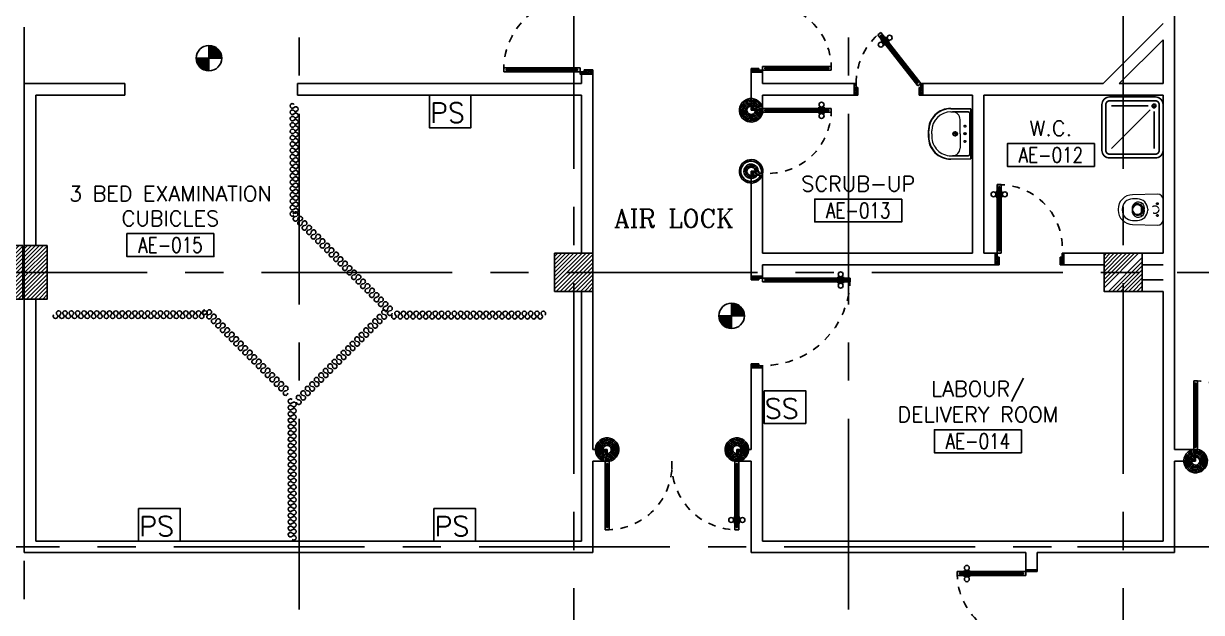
# Model space of a CAD drawing. Extents: x 417820 to 418048, y 43448 to 43539.
# Drawn here: x 417873.49 to 417888.92, y 43506.83 to 43514.56 of the extents above; entities that cross this region are included whole.
import ezdxf
from ezdxf.enums import TextEntityAlignment as Align

# ---------------------------------------------------------------- set-up
doc = ezdxf.new("R2010")
doc.units = 0
doc.header["$MEASUREMENT"] = 0
for name, pattern in [('CENTER', [2, 1.25, -0.25, 0.25, -0.25]), ('CENTERX2', [4, 2.5, -0.5, 0.5, -0.5]), ('DASHED', [0.75, 0.5, -0.25]), ('HIDDEN', [0.375, 0.25, -0.125]), ('HIDDEN2', [0.1875, 0.125, -0.0625])]:
    doc.linetypes.add(name, pattern=pattern)
doc.layers.get('0').update_dxf_attribs({"color": 11, "linetype": 'CONTINUOUS'})
for name, color, linetype in [('AXES', 11, 'CENTERX2'), ('AXES1', 11, 'CENTER'), ('COL', 11, 'CONTINUOUS'), ('DIM', 11, 'CONTINUOUS'), ('DOOR', 11, 'CONTINUOUS'), ('DOOR-DIM', 11, 'CONTINUOUS'), ('E-SYSTEM', 4, 'CONTINUOUS'), ('EJ', 11, 'CONTINUOUS'), ('FHC', 11, 'CONTINUOUS'), ('FIX', 11, 'CONTINUOUS'), ('HAT', 11, 'CONTINUOUS'), ('ME-FIX', 11, 'CONTINUOUS'), ('RM-BOX', 11, 'CONTINUOUS'), ('RM-NAME', 11, 'CONTINUOUS'), ('RM-NO', 11, 'CONTINUOUS'), ('TXT', 3, 'CONTINUOUS'), ('WALL', 11, 'CONTINUOUS')]:
    doc.layers.add(name, color=color, linetype=linetype)
doc.styles.add('ROMANC', font='romanc', dxfattribs={"height": 0.1})
doc.styles.add('ROMANS', font='ROMANS.shx', dxfattribs={"width": 0.6})

# ---------------------------------------------------------------- blocks, each defined once
blk = doc.blocks.new('A$C272A55A0')
at = {"layer": 'DOOR', "color": 0, "linetype": 'ByBlock'}
for p, q in [((0, 900), (0, 1050)), ((50, 1050), (0, 1050)), ((50, 950), (50, 1050)), ((1750, 950), (1750, 1050)), ((1750, 1050), (1800, 1050)), ((1800, 1050), (1800, 900)), ((0, 900), (25, 900)), ((25, 950), (50, 950)), ((25, 900), (25, 950)), ((75, 900), (25, 900)), ((25, 850), (25, 900)), ((42, 850), (25, 850)), ((58, 870), (42, 870)), ((42, 870), (42, 850)), ((58, 850), (58, 870)), ((75, 850), (58, 850)), ((75, 900), (75, 850)), ((1725, 900), (1775, 900)), ((1725, 900), (1725, 850)), ((1725, 850), (1742, 850)), ((1742, 870), (1758, 870)), ((1742, 850), (1742, 870)), ((1775, 950), (1750, 950)), ((1758, 870), (1758, 850)), ((1758, 850), (1775, 850)), ((1775, 900), (1775, 950)), ((1800, 900), (1775, 900)), ((1775, 850), (1775, 900)), ((1718, 160), (1709, 160)), ((1709, 95), (1709, 160)), ((1725, 173), (1718, 173)), ((1718, 173), (1718, 83)), ((1718, 95), (1718, 160)), ((1775, 173), (1782, 173)), ((1782, 173), (1782, 83)), ((1782, 160), (1791, 160)), ((1782, 95), (1782, 160)), ((1791, 95), (1791, 160)), ((25, 50), (42, 50)), ((25, 50), (25, 0)), ((25, 0), (75, 0)), ((75, 0), (25, 0)), ((42, 50), (42, 30)), ((42, 30), (58, 30)), ((58, 50), (75, 50)), ((58, 50), (58, 30)), ((75, 50), (75, 0)), ((1718, 95), (1709, 95)), ((1725, 83), (1718, 83)), ((1742, 50), (1725, 50)), ((1725, 50), (1725, 0)), ((1775, 0), (1725, 0)), ((1725, 0), (1775, 0)), ((1742, 50), (1742, 30)), ((1758, 30), (1742, 30)), ((1775, 50), (1758, 50)), ((1758, 50), (1758, 30)), ((1775, 83), (1782, 83)), ((1775, 50), (1775, 0)), ((1782, 95), (1791, 95))]:
    blk.add_line(p, q, dxfattribs=at)
at = {"layer": 'DOOR', "color": 9, "linetype": 'ByBlock'}
for p, q in [((50, 1050), (0, 1010)), ((50, 1050), (0, 937)), ((50, 1050), (37, 950)), ((1750, 1050), (1800, 1010)), ((1750, 1050), (1800, 937)), ((1750, 1050), (1763, 950))]:
    blk.add_line(p, q, dxfattribs=at)
at = {"layer": 'DOOR', "linetype": 'ByBlock'}
for p, q in [((25, 850), (25, 50)), ((42, 850), (42, 50)), ((58, 850), (58, 50)), ((75, 50), (75, 850)), ((1725, 50), (1725, 850)), ((1742, 850), (1742, 50)), ((1758, 850), (1758, 50)), ((1775, 850), (1775, 50))]:
    blk.add_line(p, q, dxfattribs=at)
at = {"layer": 'DOOR', "color": 0, "linetype": 'ByBlock'}
for centre in [(1676, 128), (1824, 128)]:
    blk.add_circle(centre, 32.4, dxfattribs=at)
at = {"layer": 'DOOR', "color": 9, "linetype": 'ByBlock'}
for centre, radius, start, end in [((50, 1050), 54.4, 203.2074, 270), ((50, 1050), 74.4, 227.7764, 270), ((50, 1050), 34.4, 180, 270), ((50, 1050), 14.4, 180, 270), ((1750, 1050), 14.4, 270, 0), ((1750, 1050), 34.4, 270, 0), ((1750, 1050), 54.4, 270, 336.7926), ((1750, 1050), 74.4, 270, 312.2236), ((50, 1050), 94.4, 238.0182, 270), ((50, 1050), 114, 244.0838, 257.3774), ((50, 1050), 134, 248.1598, 259.28), ((50, 1050), 154, 251.1053, 256.2858), ((1750, 1050), 94.4, 270, 301.9818), ((1750, 1050), 114, 282.6226, 295.9162), ((1750, 1050), 134, 280.72, 291.8402), ((1750, 1050), 154, 283.7142, 288.8947)]:
    blk.add_arc(centre, radius, start, end, dxfattribs=at)
at = {"layer": 'DOOR', "linetype": 'HIDDEN', "ltscale": 0.5}
for centre, start, end in [((50, 851), 268.3174, 3.2965), ((1750, 851), 176.7035, 271.6826)]:
    blk.add_arc(centre, 851, start, end, dxfattribs=at)
at = {"layer": 'WALL', "linetype": 'ByBlock'}
blk.add_line((1800, 900), (1800, 1050), dxfattribs=at)
blk = doc.blocks.new('COL50')
at = {"layer": 'COL'}
blk.add_lwpolyline([(-250, 250), (-250, -250), (250, -250), (250, 250)], close=True, dxfattribs=at)
blk = doc.blocks.new('*X64')
at = {"color": 0}
for p, q in [((193089, 55150), (193540, 55601)), ((193089, 55203), (193487, 55601)), ((193089, 55256), (193434, 55601)), ((193089, 55309), (193381, 55601)), ((193089, 55362), (193328, 55601)), ((193089, 55415), (193275, 55601)), ((193089, 55468), (193222, 55601)), ((193089, 55521), (193169, 55601)), ((193089, 55574), (193116, 55601)), ((193146, 55101), (193589, 55544)), ((193199, 55101), (193589, 55491)), ((193252, 55101), (193589, 55438)), ((193305, 55101), (193589, 55385)), ((193358, 55101), (193589, 55332)), ((193411, 55101), (193589, 55278)), ((193464, 55101), (193589, 55225)), ((193517, 55101), (193589, 55172)), ((193570, 55101), (193589, 55119))]:
    blk.add_line(p, q, dxfattribs=at)
blk = doc.blocks.new('RM1')
at = {"layer": 'RM-BOX'}
blk.add_lwpolyline([(570, -200), (-570, -200), (-570, -500), (570, -500)], close=True, dxfattribs=at)
at = {"layer": 'RM-NAME', "style": 'ROMANS'}
for tag, p in [('ROOMNAME1', (0, 324)), ('ROOMNAME2', (0, 0))]:
    blk.add_attdef(tag, text='', height=200, dxfattribs=at).set_placement(p, align=Align.MIDDLE)
at = {"layer": 'RM-NO', "style": 'ROMANS', "width": 0.8}
blk.add_attdef('ROOMNO', text='', height=200, dxfattribs=at).set_placement((0, -350), align=Align.MIDDLE)
blk = doc.blocks.new('*X73')
at = {"color": 0}
for p, q in [((73379, 55136), (73844, 55601)), ((73379, 55189), (73791, 55601)), ((73379, 55242), (73738, 55601)), ((73379, 55295), (73685, 55601)), ((73379, 55348), (73632, 55601)), ((73379, 55401), (73579, 55601)), ((73379, 55454), (73526, 55601)), ((73379, 55507), (73473, 55601)), ((73379, 55560), (73420, 55601)), ((73397, 55101), (73879, 55583)), ((73450, 55101), (73879, 55530)), ((73503, 55101), (73879, 55477)), ((73556, 55101), (73879, 55424)), ((73610, 55101), (73879, 55371)), ((73663, 55101), (73879, 55318)), ((73716, 55101), (73879, 55265)), ((73769, 55101), (73879, 55212)), ((73822, 55101), (73879, 55159)), ((73875, 55101), (73879, 55106))]:
    blk.add_line(p, q, dxfattribs=at)
blk = doc.blocks.new('DOOR90')
at = {"layer": 'DOOR', "color": 7, "linetype": 'ByBlock'}
for p, q in [((-150, 0), (0, 0)), ((-150, 0), (-150, -25)), ((0, -50), (-114, 0)), ((0, -50), (-40, 0)), ((0, -50), (0, 0)), ((-1000, -25), (-1050, -25)), ((-1050, -75), (-1050, -25)), ((-1050, -25), (-1050, -75)), ((-1000, -75), (-1050, -75)), ((-1000, -42), (-1020, -42)), ((-1020, -42), (-1020, -58)), ((-1000, -58), (-1020, -58)), ((-1000, -25), (-1000, -42)), ((-1000, -58), (-1000, -75)), ((-878, -18), (-968, -18)), ((-968, -25), (-968, -18)), ((-968, -75), (-968, -82)), ((-878, -82), (-968, -82)), ((-955, -9), (-890, -9)), ((-955, -18), (-955, -9)), ((-955, -18), (-890, -18)), ((-955, -82), (-890, -82)), ((-955, -82), (-955, -91)), ((-955, -91), (-890, -91)), ((-890, -18), (-890, -9)), ((-890, -82), (-890, -91)), ((-878, -25), (-878, -18)), ((-878, -75), (-878, -82)), ((-200, -25), (-150, -25)), ((-200, -42), (-200, -25)), ((-180, -42), (-200, -42)), ((-200, -58), (-180, -58)), ((-200, -75), (-200, -58)), ((-150, -75), (-200, -75)), ((-180, -58), (-180, -42)), ((-150, -25), (-100, -25)), ((-150, -75), (-150, -25)), ((-100, -25), (-100, -50)), ((0, -50), (-100, -37)), ((-100, -50), (0, -50)), ((-150, -875), (-100, -875)), ((-150, -900), (-150, -875)), ((-150, -900), (0, -900)), ((0, -900), (-150, -900)), ((0, -850), (-114, -900)), ((-100, -875), (-100, -850)), ((0, -850), (-100, -863)), ((-100, -850), (0, -850)), ((0, -850), (-40, -900)), ((0, -850), (0, -900))]:
    blk.add_line(p, q, dxfattribs=at)
at = {"layer": 'DOOR', "linetype": 'ByBlock'}
for p, q in [((-200, -25), (-1000, -25)), ((-200, -42), (-1000, -42)), ((-200, -58), (-1000, -58)), ((-1000, -75), (-200, -75))]:
    blk.add_line(p, q, dxfattribs=at)
at = {"layer": 'DOOR', "color": 7, "linetype": 'ByBlock'}
for centre in [(-923, 24), (-923, -124)]:
    blk.add_circle(centre, 32.4, dxfattribs=at)
for centre, radius, start, end in [((0, -50), 154, 161.1053, 166.2858), ((0, -50), 94.4, 148.0182, 180), ((0, -50), 134, 158.1598, 169.28), ((0, -50), 114, 154.0838, 167.3774), ((0, -50), 74.4, 137.7764, 180), ((0, -50), 54.4, 113.2074, 180), ((0, -50), 34.4, 90, 180), ((0, -50), 14.4, 90, 180), ((0, -850), 154, 193.7142, 198.8947), ((0, -850), 134, 190.72, 201.8402), ((0, -850), 94.4, 180, 211.9818), ((0, -850), 74.4, 180, 222.2236), ((0, -850), 54.4, 180, 246.7926), ((0, -850), 34.4, 180, 270), ((0, -850), 14.4, 180, 270)]:
    blk.add_arc(centre, radius, start, end, dxfattribs=at)
at = {"layer": 'DOOR', "linetype": 'HIDDEN', "ltscale": 0.5}
blk.add_arc((-222, -50), 828, 178.2701, 275.003, dxfattribs=at)
blk = doc.blocks.new('C11')
at = {"layer": 'HAT'}
h = blk.add_hatch(dxfattribs=at)
h.set_pattern_fill('ANSI31', color=256, scale=300, style=0)
h.set_pattern_definition([(45, (-383765.23, -62181), (-26.5165043, 26.5165043), [])])
h.paths.add_polyline_path([(-20, 350), (-20, 700), (-320, 700), (-320, 350)])
h.paths.add_polyline_path([(-320, 0), (-20, 0), (-20, 350), (-320, 350)])
h = blk.add_hatch(dxfattribs=at)
h.set_pattern_fill('ANSI31', color=256, scale=300, style=0)
h.set_pattern_definition([(45, (-383445.23, -62181), (-26.5165043, 26.5165043), [])])
h.paths.add_polyline_path([(300, 350), (300, 700), (0, 700), (0, 350)])
h.paths.add_polyline_path([(0, 0), (300, 0), (300, 350), (0, 350)])
at = {"layer": 'COL'}
for points in [[(-20, 700), (-20, 0), (-320, 0), (-320, 700)], [(300, 700), (300, 0), (0, 0), (0, 700)]]:
    blk.add_lwpolyline(points, close=True, dxfattribs=at)
blk = doc.blocks.new('DOOR100')
at = {"layer": 'DOOR', "color": 7, "linetype": 'ByBlock'}
for p, q in [((-75, 1250), (-75, 1300)), ((-75, 1300), (-25, 1300)), ((-25, 1300), (-75, 1300)), ((-58, 1250), (-75, 1250)), ((-58, 1250), (-58, 1270)), ((-42, 1270), (-58, 1270)), ((-42, 1250), (-42, 1270)), ((-25, 1250), (-42, 1250)), ((-25, 1250), (-25, 1300)), ((-91, 1205), (-91, 1140)), ((-82, 1205), (-91, 1205)), ((-82, 1140), (-91, 1140)), ((-82, 1128), (-82, 1218)), ((-75, 1218), (-82, 1218)), ((-82, 1205), (-82, 1140)), ((-75, 1128), (-82, 1128)), ((-25, 1218), (-18, 1218)), ((-25, 1128), (-18, 1128)), ((-18, 1128), (-18, 1218)), ((-18, 1205), (-18, 1140)), ((-18, 1205), (-9, 1205)), ((-18, 1140), (-9, 1140)), ((-9, 1205), (-9, 1140)), ((-75, 200), (-58, 200)), ((-75, 150), (-75, 200)), ((-58, 200), (-58, 180)), ((-58, 180), (-42, 180)), ((-42, 200), (-25, 200)), ((-42, 180), (-42, 200)), ((-25, 200), (-25, 150)), ((-1200, 0), (-1200, 150)), ((-1200, 150), (-1175, 150)), ((-1200, 150), (-1200, 0)), ((-1150, 0), (-1200, 114)), ((-1150, 0), (-1200, 40)), ((-1150, 0), (-1200, 0)), ((-1175, 150), (-1175, 100)), ((-1175, 100), (-1150, 100)), ((-1150, 0), (-1163, 100)), ((-1150, 100), (-1150, 0)), ((-75, 150), (-25, 150)), ((-50, 0), (0, 114)), ((-50, 100), (-50, 0)), ((-50, 0), (-37, 100)), ((-25, 100), (-50, 100)), ((-50, 0), (0, 40)), ((-50, 0), (0, 0)), ((0, 150), (-25, 150)), ((-25, 150), (-25, 100)), ((0, 0), (0, 150)), ((0, 150), (0, 0))]:
    blk.add_line(p, q, dxfattribs=at)
at = {"layer": 'DOOR', "linetype": 'ByBlock'}
for p, q in [((-75, 1250), (-75, 200)), ((-58, 200), (-58, 1250)), ((-42, 200), (-42, 1250)), ((-25, 200), (-25, 1250))]:
    blk.add_line(p, q, dxfattribs=at)
at = {"layer": 'DOOR', "color": 7, "linetype": 'ByBlock'}
for centre in [(-124, 1173), (24, 1173)]:
    blk.add_circle(centre, 32.4, dxfattribs=at)
at = {"layer": 'DOOR', "linetype": 'HIDDEN', "ltscale": 0.5}
blk.add_arc((-25, 150), 1150, 90, 180, dxfattribs=at)
at = {"layer": 'DOOR', "color": 7, "linetype": 'ByBlock'}
for centre, radius, start, end in [((-1150, 0), 154, 103.7142, 108.8947), ((-1150, 0), 134, 100.72, 111.8402), ((-1150, 0), 94.4, 90, 121.9818), ((-1150, 0), 74.4, 90, 132.2236), ((-1150, 0), 54.4, 90, 156.7926), ((-1150, 0), 34.4, 90, 180), ((-1150, 0), 14.4, 90, 180), ((-50, 0), 94.4, 58.0182, 90), ((-50, 0), 74.4, 47.7764, 90), ((-50, 0), 54.4, 23.2074, 90), ((-50, 0), 34.4, 0, 90), ((-50, 0), 14.4, 0, 90), ((-50, 0), 134, 68.1598, 79.28), ((-50, 0), 114, 64.0838, 77.3774), ((-50, 0), 154, 71.1053, 76.2858)]:
    blk.add_arc(centre, radius, start, end, dxfattribs=at)
blk = doc.blocks.new('DOOR90C')
at = {"layer": 'DOOR', "color": 7, "linetype": 'ByBlock'}
for p, q in [((150, 900), (0, 900)), ((0, 900), (0, 875)), ((0, 875), (50, 875)), ((150, 850), (36, 900)), ((50, 875), (50, 850)), ((150, 850), (50, 863)), ((50, 850), (150, 850)), ((150, 850), (110, 900)), ((150, 850), (150, 900)), ((-641, 591), (-672, 552)), ((-672, 552), (-641, 591)), ((-633, 521), (-672, 552)), ((-602, 560), (-641, 591)), ((-638, 546), (-628, 559)), ((-622, 534), (-638, 546)), ((-633, 521), (-622, 534)), ((-613, 547), (-628, 559)), ((-613, 547), (-602, 560)), ((-607, 501), (-612, 495)), ((-541, 440), (-612, 495)), ((-602, 487), (-607, 480)), ((-607, 480), (-556, 440)), ((-602, 487), (-551, 447)), ((-577, 540), (-572, 546)), ((-501, 490), (-572, 546)), ((-562, 538), (-557, 545)), ((-562, 538), (-511, 498)), ((-557, 545), (-506, 505)), ((-511, 498), (-506, 505)), ((-506, 485), (-501, 490)), ((-551, 447), (-556, 440)), ((-537, 445), (-541, 440)), ((-29, 69), (-39, 56)), ((-39, 56), (0, 25)), ((-13, 57), (-29, 69)), ((-9, 95), (-19, 82)), ((-19, 82), (-3, 69)), ((-3, 69), (-13, 57)), ((31, 64), (-9, 95)), ((31, 64), (0, 25)), ((0, 0), (0, 25)), ((0, 25), (50, 25)), ((150, 50), (36, 0)), ((50, 50), (150, 50)), ((150, 50), (50, 37)), ((50, 25), (50, 50)), ((150, 50), (110, 0)), ((150, 50), (150, 0))]:
    blk.add_line(p, q, dxfattribs=at)
at = {"layer": 'DOOR', "linetype": 'ByBlock'}
for p, q in [((-641, 591), (-9, 95)), ((-39, 56), (-633, 521)), ((-29, 69), (-622, 534)), ((-19, 82), (-613, 547))]:
    blk.add_line(p, q, dxfattribs=at)
at = {"layer": 'DOOR', "color": 7, "linetype": 'ByBlock'}
for centre in [(-602, 435), (-511, 551)]:
    blk.add_circle(centre, 32.4, dxfattribs=at)
at = {"layer": 'DOOR', "linetype": 'HIDDEN', "ltscale": 0.5}
blk.add_arc((2, 7), 868, 90.1618, 137.7823, dxfattribs=at)
at = {"layer": 'DOOR', "color": 7, "linetype": 'ByBlock'}
for centre, radius, start, end in [((150, 850), 154, 161.1053, 166.2858), ((150, 850), 134, 158.1598, 169.28), ((150, 850), 94.4, 148.0182, 180), ((150, 850), 74.4, 137.7764, 180), ((150, 850), 54.4, 113.2074, 180), ((150, 850), 34.4, 90, 180), ((150, 850), 14.4, 90, 180), ((150, 50), 134, 190.72, 201.8402), ((150, 50), 114, 192.6226, 205.9162), ((150, 50), 94.4, 180, 211.9818), ((150, 50), 74.4, 180, 222.2236), ((150, 50), 54.4, 180, 246.7926), ((150, 50), 34.4, 180, 270), ((150, 50), 14.4, 180, 270)]:
    blk.add_arc(centre, radius, start, end, dxfattribs=at)
blk = doc.blocks.new('HF16162-P')
at = {"color": 8}
for centre, start, end in [((-0.04, 0.037), 313.5684, 226.4316), ((0.11, 0.037), 313.5684, 226.4316), ((0.261, 0.037), 313.5684, 226.4316), ((0.411, 0.037), 313.5684, 226.4316), ((0.562, 0.037), 313.5684, 226.4316), ((0.712, 0.037), 313.5684, 226.4316), ((0.863, 0.037), 313.5684, 226.4316), ((1.013, 0.037), 313.5684, 226.4316), ((1.164, 0.037), 313.5684, 226.4316), ((1.314, 0.037), 313.5684, 226.4316), ((1.465, 0.037), 313.5684, 226.4316), ((1.615, 0.037), 313.5684, 226.4316), ((1.766, 0.037), 313.5684, 226.4316), ((1.916, 0.037), 313.5684, 226.4316), ((2.067, 0.037), 313.5684, 226.4316), ((2.217, 0.037), 313.5684, 226.4316), ((2.368, 0.037), 313.5684, 226.4316), ((2.518, 0.037), 313.5684, 226.4316), ((2.669, 0.037), 313.5684, 226.4316), ((2.819, 0.037), 313.5684, 226.4316), ((2.97, 0.037), 313.5684, 226.4316), ((3.12, 0.037), 313.5684, 226.4316), ((3.27, 0.037), 313.5684, 226.4316), ((3.421, 0.037), 313.5684, 226.4316), ((0.035, -0.042), 133.5684, 46.4316), ((0.186, -0.042), 133.5684, 46.4316), ((0.336, -0.042), 133.5684, 46.4316), ((0.487, -0.042), 133.5684, 46.4316), ((0.637, -0.042), 133.5684, 46.4316), ((0.788, -0.042), 133.5684, 46.4316), ((0.938, -0.042), 133.5684, 46.4316), ((1.088, -0.042), 133.5684, 46.4316), ((1.239, -0.042), 133.5684, 46.4316), ((1.389, -0.042), 133.5684, 46.4316), ((1.54, -0.042), 133.5684, 46.4316), ((1.69, -0.042), 133.5684, 46.4316), ((1.841, -0.042), 133.5684, 46.4316), ((1.991, -0.042), 133.5684, 46.4316), ((2.142, -0.042), 133.5684, 46.4316), ((2.292, -0.042), 133.5684, 46.4316), ((2.443, -0.042), 133.5684, 46.4316), ((2.593, -0.042), 133.5684, 46.4316), ((2.744, -0.042), 133.5684, 46.4316), ((2.894, -0.042), 133.5684, 46.4316), ((3.045, -0.042), 133.5684, 46.4316), ((3.195, -0.042), 133.5684, 46.4316), ((3.346, -0.042), 133.5684, 46.4316), ((3.496, -0.042), 133.5684, 46.4316)]:
    blk.add_arc(centre, 0.0546, start, end, dxfattribs=at)
blk = doc.blocks.new('LAV1')
at = {"layer": 'FIX', "linetype": 'ByBlock'}
blk.add_line((-328, -25), (328, -25), dxfattribs=at)
at = {"layer": 'FIX', "linetype": 'Continuous', "lineweight": 20}
for p, q in [((-328, -285), (-328, -25)), ((328, -285), (328, -25)), ((-288, -285), (-288, -265)), ((0, -165), (-187, -165)), ((0, -165), (187, -165)), ((287, -285), (287, -265)), ((0, -535), (-38, -535)), ((0, -575), (-38, -575)), ((0, -535), (38, -535)), ((0, -575), (38, -575))]:
    blk.add_line(p, q, dxfattribs=at)
at = {"layer": 'FIX', "linetype": 'ByBlock', "ltscale": 0.3}
for p, q in [((-288, -265), (-288, -60)), ((0, -35), (-262, -35)), ((0, -35), (262, -35)), ((287, -265), (287, -60))]:
    blk.add_line(p, q, dxfattribs=at)
at = {"layer": 'FIX', "lineweight": 20}
for p, q in [((-16, -101), (15, -101)), ((0, -85), (0, -116))]:
    blk.add_line(p, q, dxfattribs=at)
at = {"layer": 'FIX', "linetype": 'DASHED', "lineweight": 20, "ltscale": 0.04}
for p, q in [((-36, -230), (37, -230)), ((0, -194), (0, -266))]:
    blk.add_line(p, q, dxfattribs=at)
at = {"layer": 'FIX', "linetype": 'Continuous', "lineweight": 20}
blk.add_lwpolyline([(295, -25), (0, -25), (-328, -25), (-334, -285, 0.414214), (-38, -582), (0, -582), (38, -582, 0.414214), (334, -285), (328, -25), (0, -25)], format="xyb", dxfattribs=at)
at = {"layer": 'FIX', "linetype": 'HIDDEN', "lineweight": 20, "ltscale": 0.05}
for centre in [(-100, -101), (100, -101)]:
    blk.add_circle(centre, 12.4, dxfattribs=at)
at = {"layer": 'FIX', "lineweight": 20}
for centre, radius in [((0, -101), 15.5), ((0, -230), 29.5), ((0, -230), 22.5)]:
    blk.add_circle(centre, radius, dxfattribs=at)
at = {"layer": 'FIX', "linetype": 'ByBlock', "ltscale": 0.3}
for centre, start, end in [((-262, -60), 90, 180), ((262, -60), 0, 90)]:
    blk.add_arc(centre, 25, start, end, dxfattribs=at)
at = {"layer": 'FIX', "linetype": 'Continuous', "lineweight": 20}
for centre, radius, start, end in [((-38, -285), 290, 180, 270), ((-38, -285), 250, 180, 270), ((-187, -265), 100, 90, 180), ((38, -285), 290, 270, 0), ((38, -285), 250, 270, 0), ((187, -265), 100, 0, 90)]:
    blk.add_arc(centre, radius, start, end, dxfattribs=at)
blk = doc.blocks.new('WC1')
at = {"layer": 'FIX', "lineweight": 20}
for p, q in [((35, 204), (-293, 194)), ((-482, 5), (-482, -5)), ((-429, 5), (-429, -5)), ((-289, 24), (-295, 0)), ((-295, 0), (-289, -24)), ((-230, 141), (-293, 141)), ((-150, 76), (-245, 60)), ((-94, 5), (-94, -5)), ((108, 0), (108, 131)), ((108, -131), (108, 0)), ((-293, -141), (-230, -141)), ((-245, -60), (-150, -76)), ((-293, -194), (35, -204)), ((32, -204), (35, -204))]:
    blk.add_line(p, q, dxfattribs=at)
at = {"layer": 'FIX', "linetype": 'Continuous', "lineweight": 20}
blk.add_line((-175, -47), (-175, 45), dxfattribs=at)
at = {"layer": 'FIX', "linetype": 'HIDDEN2', "lineweight": 20, "ltscale": 0.3}
blk.add_circle((0, 0), 49.8, dxfattribs=at)
at = {"layer": 'FIX', "linetype": 'HIDDEN', "lineweight": 20, "ltscale": 0.05}
for centre in [(32, 78), (32, -77)]:
    blk.add_circle(centre, 11.6, dxfattribs=at)
at = {"layer": 'FIX', "lineweight": 20}
for centre, radius, start, end in [((-293, 5), 189, 90, 180), ((35, 131), 73, 360, 90), ((-293, 5), 136, 90, 180), ((-228, -7), 68.2, 128.9242, 152.8468), ((-219, -18), 82, 108.496, 128.9242), ((-230, 5), 136, 360, 90), ((-293, -5), 189, 180, 270), ((-293, -5), 136, 180, 270), ((-228, 7), 68.2, 207.1532, 231.0758), ((-219, 18), 82, 231.0758, 251.504), ((-230, -5), 136, 270, 0), ((35, -131), 73, 270, 0)]:
    blk.add_arc(centre, radius, start, end, dxfattribs=at)
at = {"layer": 'FIX', "linetype": 'Continuous', "lineweight": 20}
for centre, start, end in [((-198, 46), 357.6662, 91.6121), ((-197, -46), 268.3879, 2.3338)]:
    blk.add_arc(centre, 22.3, start, end, dxfattribs=at)
blk = doc.blocks.new('fe-door')
at = {"layer": 'DOOR', "color": 0, "linetype": 'ByBlock'}
for p, q in [((-900, 1775), (-900, 1725)), ((-900, 1725), (-900, 1775)), ((-850, 1775), (-900, 1775)), ((-850, 1725), (-900, 1725)), ((-870, 1758), (-870, 1742)), ((-850, 1758), (-870, 1758)), ((-850, 1742), (-870, 1742)), ((-850, 1775), (-850, 1758)), ((-850, 1742), (-850, 1725)), ((-818, 1775), (-818, 1782)), ((-728, 1782), (-818, 1782)), ((-818, 1725), (-818, 1718)), ((-728, 1718), (-818, 1718)), ((-805, 1782), (-805, 1791)), ((-805, 1791), (-740, 1791)), ((-805, 1782), (-740, 1782)), ((-805, 1718), (-805, 1709)), ((-805, 1718), (-740, 1718)), ((-805, 1709), (-740, 1709)), ((-740, 1782), (-740, 1791)), ((-740, 1718), (-740, 1709)), ((-728, 1775), (-728, 1782)), ((-728, 1725), (-728, 1718)), ((-50, 1758), (-50, 1775)), ((-50, 1775), (0, 1775)), ((-30, 1758), (-50, 1758)), ((-50, 1725), (-50, 1742)), ((-50, 1742), (-30, 1742)), ((0, 1725), (-50, 1725)), ((-30, 1742), (-30, 1758)), ((150, 1800), (0, 1800)), ((0, 1800), (0, 1775)), ((0, 1725), (0, 1775)), ((0, 1775), (150, 1775)), ((150, 1775), (150, 1800)), ((0, 75), (0, 25)), ((0, 75), (50, 75)), ((0, 0), (0, 25)), ((0, 25), (50, 25)), ((150, 25), (0, 25)), ((0, 0), (150, 0)), ((30, 58), (30, 42)), ((50, 58), (30, 58)), ((30, 42), (50, 42)), ((50, 75), (50, 58)), ((50, 42), (50, 25)), ((150, 25), (150, 0)), ((850, 58), (850, 75)), ((850, 75), (900, 75)), ((850, 58), (870, 58)), ((850, 25), (850, 42)), ((850, 42), (870, 42)), ((850, 25), (900, 25)), ((870, 42), (870, 58)), ((900, 25), (900, 75)), ((900, 75), (900, 25))]:
    blk.add_line(p, q, dxfattribs=at)
at = {"layer": 'DOOR', "linetype": 'ByBlock'}
for p, q in [((-50, 1775), (-850, 1775)), ((-50, 1758), (-850, 1758)), ((-50, 1742), (-850, 1742)), ((-850, 1725), (-50, 1725)), ((850, 75), (50, 75)), ((50, 58), (850, 58)), ((50, 42), (850, 42)), ((50, 25), (850, 25))]:
    blk.add_line(p, q, dxfattribs=at)
at = {"layer": 'DOOR', "color": 0, "linetype": 'ByBlock'}
for centre in [(-773, 1824), (-773, 1676)]:
    blk.add_circle(centre, 32.4, dxfattribs=at)
at = {"layer": 'DOOR', "linetype": 'HIDDEN', "ltscale": 0.5}
for centre, start, end in [((-49, 1750), 178.3174, 273.2965), ((49, 50), 358.3174, 93.2965)]:
    blk.add_arc(centre, 851, start, end, dxfattribs=at)
at = {"layer": 'WALL'}
for p, q in [((0, 1800), (150, 1800)), ((0, 0), (150, 0))]:
    blk.add_line(p, q, dxfattribs=at)
at = {"layer": 'WALL', "linetype": 'ByBlock'}
blk.add_line((0, 1800), (150, 1800), dxfattribs=at)
blk = doc.blocks.new('D')
at = {"color": 1}
for p, q in [((0, 155), (12, 167)), ((0, 137), (28, 165)), ((0, 120), (42, 162)), ((0, 102), (56, 158)), ((-167, -12), (-155, 0)), ((-165, -28), (-137, 0)), ((-162, -42), (-120, 0)), ((-158, -56), (-102, 0)), ((-153, -68), (-84, 0)), ((-147, -80), (-67, 0)), ((-140, -91), (-49, 0)), ((-133, -102), (-31, 0)), ((-125, -111), (-14, 0)), ((0, 84), (68, 153)), ((0, 67), (80, 147)), ((0, 49), (91, 140)), ((0, 31), (102, 133)), ((0, 14), (111, 125)), ((4, 0), (120, 116)), ((22, 0), (129, 107)), ((39, 0), (136, 97)), ((57, 0), (143, 86)), ((75, 0), (150, 75)), ((92, 0), (155, 63)), ((110, 0), (160, 50)), ((128, 0), (163, 36)), ((145, 0), (166, 20)), ((163, 0), (167, 4)), ((-116, -120), (0, -4)), ((-107, -129), (0, -22)), ((-97, -136), (0, -39)), ((-86, -143), (0, -57)), ((-75, -150), (0, -75)), ((-63, -155), (0, -92)), ((-50, -160), (0, -110)), ((-36, -163), (0, -128)), ((-20, -166), (0, -145)), ((-4, -167), (0, -163))]:
    blk.add_line(p, q, dxfattribs=at)
at = {"layer": 'E-SYSTEM'}
for p, q in [((0, 167), (0, -167)), ((167, 0), (-167, 0))]:
    blk.add_line(p, q, dxfattribs=at)
blk.add_circle((0, 0), 167, dxfattribs=at)

msp = doc.modelspace()

# ---------------------------------------------------------------- hatches: boundary and pattern name
at = {"layer": 'FHC', "linetype": 'ByBlock', "ltscale": 0.3}
h = msp.add_hatch(dxfattribs=at)
h.set_pattern_fill('ANSI32', color=11, scale=175, angle=90, style=0)
h.set_pattern_definition([(135, (417904.34262, 43275.56314), (-0.046403882, -0.046403882), []), (135, (417904.34262, 43275.59408), (-0.046403882, -0.046403882), [])])
h.paths.add_polyline_path([(417873.2916, 43508.6793), (417873.1016, 43508.6793), (417873.1016, 43507.7593), (417873.2916, 43507.7593)])
h.paths.add_polyline_path([(417873.7127, 43507.5467), (417873.2919, 43507.5467), (417873.2919, 43507.8092), (417873.7127, 43507.8092)], flags=9)

# ---------------------------------------------------------------- linework, layer by layer
at = {"color": 8}
for centre, start, end in [((417877.0521, 43512.0574), 268.56836, 181.43164), ((417877.0506, 43511.997), 88.56836, 1.43164), ((417877.1095, 43511.9381), 88.56836, 1.43164), ((417877.111, 43511.9985), 268.56836, 181.43164), ((417877.1684, 43511.8792), 88.56836, 1.43164), ((417877.1699, 43511.9396), 268.56836, 181.43164), ((417877.2288, 43511.8807), 268.56836, 181.43164), ((417877.2273, 43511.8203), 88.56836, 1.43164), ((417877.2862, 43511.7614), 88.56836, 1.43164), ((417877.2878, 43511.8218), 268.56836, 181.43164), ((417877.3467, 43511.7629), 268.56836, 181.43164), ((417877.3452, 43511.7025), 88.56836, 1.43164), ((417877.4041, 43511.6436), 88.56836, 1.43164), ((417877.4056, 43511.704), 268.56836, 181.43164), ((417877.463, 43511.5846), 88.56836, 1.43164), ((417877.4645, 43511.6451), 268.56836, 181.43164), ((417877.5234, 43511.5862), 268.56836, 181.43164), ((417877.5219, 43511.5257), 88.56836, 1.43164), ((417877.5808, 43511.4668), 88.56836, 1.43164), ((417877.5823, 43511.5272), 268.56836, 181.43164), ((417877.6397, 43511.4079), 88.56836, 1.43164), ((417877.6412, 43511.4683), 268.56836, 181.43164), ((417877.7001, 43511.4094), 268.56836, 181.43164), ((417877.6986, 43511.349), 88.56836, 1.43164), ((417877.7575, 43511.2901), 88.56836, 1.43164), ((417877.7591, 43511.3505), 268.56836, 181.43164), ((417877.818, 43511.2916), 268.56836, 181.43164), ((417877.8165, 43511.2312), 88.56836, 1.43164), ((417877.8754, 43511.1723), 88.56836, 1.43164), ((417877.8769, 43511.2327), 268.56836, 181.43164), ((417877.9343, 43511.1134), 88.56836, 1.43164), ((417877.9358, 43511.1738), 268.56836, 181.43164), ((417877.9947, 43511.1149), 268.56836, 181.43164), ((417877.9932, 43511.0544), 88.56836, 1.43164), ((417878.0521, 43510.9955), 88.56836, 1.43164), ((417878.0536, 43511.056), 268.56836, 181.43164), ((417878.111, 43510.9366), 88.56836, 1.43164), ((417878.1125, 43510.997), 268.56836, 181.43164), ((417878.1714, 43510.9381), 268.56836, 181.43164), ((417878.1699, 43510.8777), 88.56836, 1.43164), ((417878.2288, 43510.8188), 88.56836, 1.43164), ((417878.2303, 43510.8792), 268.56836, 181.43164), ((417878.2893, 43510.8203), 268.56836, 181.43164), ((417875.8603, 43510.7717), 88.56836, 1.43164), ((417875.9192, 43510.7128), 88.56836, 1.43164), ((417875.9208, 43510.7732), 268.56836, 181.43164), ((417875.9782, 43510.6539), 88.56836, 1.43164), ((417875.9797, 43510.7143), 268.56836, 181.43164), ((417876.0386, 43510.6554), 268.56836, 181.43164), ((417878.2877, 43510.7599), 88.56836, 1.43164), ((417876.0371, 43510.595), 88.56836, 1.43164), ((417876.096, 43510.5361), 88.56836, 1.43164), ((417876.0975, 43510.5965), 268.56836, 181.43164), ((417876.1549, 43510.4772), 88.56836, 1.43164), ((417876.1564, 43510.5376), 268.56836, 181.43164), ((417876.2153, 43510.4787), 268.56836, 181.43164), ((417876.2138, 43510.4183), 88.56836, 1.43164), ((417876.2727, 43510.3594), 88.56836, 1.43164), ((417876.2742, 43510.4198), 268.56836, 181.43164), ((417876.3331, 43510.3609), 268.56836, 181.43164), ((417876.3316, 43510.3004), 88.56836, 1.43164), ((417876.3905, 43510.2415), 88.56836, 1.43164), ((417876.392, 43510.302), 268.56836, 181.43164), ((417876.4494, 43510.1826), 88.56836, 1.43164), ((417876.451, 43510.243), 268.56836, 181.43164), ((417876.5099, 43510.1841), 268.56836, 181.43164), ((417876.5084, 43510.1237), 88.56836, 1.43164), ((417876.5673, 43510.0648), 88.56836, 1.43164), ((417876.5688, 43510.1252), 268.56836, 181.43164), ((417876.6277, 43510.0663), 268.56836, 181.43164), ((417876.6262, 43510.0059), 88.56836, 1.43164), ((417876.6851, 43509.947), 88.56836, 1.43164), ((417876.6866, 43510.0074), 268.56836, 181.43164), ((417876.744, 43509.8881), 88.56836, 1.43164), ((417876.7455, 43509.9485), 268.56836, 181.43164), ((417876.8044, 43509.8896), 268.56836, 181.43164), ((417876.8029, 43509.8292), 88.56836, 1.43164), ((417876.8618, 43509.7702), 88.56836, 1.43164), ((417876.8633, 43509.8307), 268.56836, 181.43164), ((417876.9207, 43509.7113), 88.56836, 1.43164), ((417876.9222, 43509.7718), 268.56836, 181.43164)]:
    msp.add_arc(centre, 0.0302, start, end, dxfattribs=at)
at = {"color": 8, "extrusion": (0, 0, -1)}
for centre, major_axis, start_param, end_param in [((417877.0106, 43513.4768), (-0.0214, 0.0214), 3.1166059, 7.8789684), ((417877.0543, 43513.4351), (-0.0214, 0.0214), 6.2581985, 11.0205611), ((417877.0106, 43513.3934), (-0.0214, 0.0214), 3.1166059, 7.8789684), ((417877.0106, 43513.3101), (-0.0214, 0.0214), 3.1166059, 7.8789684), ((417877.0543, 43513.3518), (-0.0214, 0.0214), 6.2581985, 11.0205611), ((417877.0543, 43513.2685), (-0.0214, 0.0214), 6.2581985, 11.0205611), ((417877.0106, 43513.2268), (-0.0214, 0.0214), 3.1166059, 7.8789684), ((417877.0106, 43513.1435), (-0.0214, 0.0214), 3.1166059, 7.8789684), ((417877.0543, 43513.1852), (-0.0214, 0.0214), 6.2581985, 11.0205611), ((417877.0543, 43513.1018), (-0.0214, 0.0214), 6.2581985, 11.0205611), ((417877.0106, 43513.0602), (-0.0214, 0.0214), 3.1166059, 7.8789684), ((417877.0106, 43512.9769), (0.0214, 0.0214), 1.5458095, 6.3081721), ((417877.0543, 43513.0185), (-0.0214, 0.0214), 6.2581985, 11.0205611), ((417877.0106, 43512.8936), (-0.0214, 0.0214), 3.1166059, 7.8789684), ((417877.0106, 43512.8102), (-0.0214, 0.0214), 3.1166059, 7.8789684), ((417877.0543, 43512.9352), (-0.0214, 0.0214), 6.2581985, 11.0205611), ((417877.0543, 43512.8519), (-0.0214, 0.0214), 6.2581985, 11.0205611), ((417877.0106, 43512.7269), (-0.0214, 0.0214), 3.1166059, 7.8789684), ((417877.0106, 43512.6436), (-0.0214, 0.0214), 3.1166059, 7.8789684), ((417877.0543, 43512.7686), (-0.0214, 0.0214), 6.2581985, 11.0205611), ((417877.0543, 43512.6853), (-0.0214, 0.0214), 6.2581985, 11.0205611), ((417877.0106, 43512.5603), (-0.0214, 0.0214), 3.1166059, 7.8789684), ((417877.0106, 43512.477), (-0.0214, 0.0214), 3.1166059, 7.8789684), ((417877.0543, 43512.602), (-0.0214, 0.0214), 6.2581985, 11.0205611), ((417877.0543, 43512.5186), (-0.0214, 0.0214), 6.2581985, 11.0205611), ((417877.0106, 43512.3937), (-0.0214, 0.0214), 3.1166059, 7.8789684), ((417877.0543, 43512.4353), (-0.0214, 0.0214), 6.2581985, 11.0205611), ((417877.0543, 43512.352), (0.0214, 0.0214), 4.6874022, 9.4497648), ((417877.0106, 43512.3104), (0.0214, 0.0214), 1.5458095, 6.3081721), ((417877.0106, 43512.2271), (-0.0214, 0.0214), 3.1166059, 7.8789684), ((417877.0543, 43512.2687), (-0.0214, 0.0214), 6.2581985, 11.0205611), ((417877.0543, 43512.1854), (-0.0214, 0.0214), 6.2581985, 11.0205611), ((417877.0106, 43512.1437), (-0.0214, 0.0214), 3.1166059, 7.8789684), ((417877.0106, 43512.0604), (-0.0214, 0.0214), 3.1166059, 7.8789684), ((417877.0543, 43512.1021), (-0.0214, 0.0214), 6.2581985, 11.0205611), ((417878.093, 43510.6532), (-0.0214, 0.0214), 3.902004, 8.6643666), ((417878.1519, 43510.7121), (-0.0214, 0.0214), 3.902004, 8.6643666), ((417878.1534, 43510.6517), (-0.0214, 0.0214), 0.7604114, 5.5227739), ((417878.2108, 43510.771), (-0.0214, 0.0214), 3.902004, 8.6643666), ((417878.2123, 43510.7106), (-0.0214, 0.0214), 0.7604114, 5.5227739), ((417877.9163, 43510.4765), (0.0214, 0.0214), 2.3312077, 7.0935703), ((417877.9752, 43510.5354), (0.0214, 0.0214), 2.3312077, 7.0935703), ((417877.9767, 43510.475), (0.0214, 0.0214), -0.810385, 3.9519776), ((417878.0341, 43510.5943), (-0.0214, 0.0214), 3.902004, 8.6643666), ((417878.0356, 43510.5339), (0.0214, 0.0214), -0.810385, 3.9519776), ((417878.0945, 43510.5928), (0.0214, 0.0214), -0.810385, 3.9519776), ((417877.7984, 43510.3586), (0.0214, 0.0214), 2.3312077, 7.0935703), ((417877.8574, 43510.4176), (0.0214, 0.0214), 2.3312077, 7.0935703), ((417877.8589, 43510.3571), (-0.0214, 0.0214), 0.7604114, 5.5227739), ((417877.9178, 43510.4161), (0.0214, 0.0214), -0.810385, 3.9519776), ((417877.6217, 43510.1819), (-0.0214, 0.0214), 3.902004, 8.6643666), ((417877.6806, 43510.2408), (-0.0214, 0.0214), 3.902004, 8.6643666), ((417877.6821, 43510.1804), (-0.0214, 0.0214), 0.7604114, 5.5227739), ((417877.7395, 43510.2997), (-0.0214, 0.0214), 3.902004, 8.6643666), ((417877.741, 43510.2393), (-0.0214, 0.0214), 0.7604114, 5.5227739), ((417877.8, 43510.2982), (-0.0214, 0.0214), 0.7604114, 5.5227739), ((417877.5039, 43510.0641), (-0.0214, 0.0214), 3.902004, 8.6643666), ((417877.5628, 43510.123), (-0.0214, 0.0214), 3.902004, 8.6643666), ((417877.5643, 43510.0626), (0.0214, 0.0214), -0.810385, 3.9519776), ((417877.6232, 43510.1215), (0.0214, 0.0214), -0.810385, 3.9519776), ((417877.3272, 43509.8874), (0.0214, 0.0214), 2.3312077, 7.0935703), ((417877.3861, 43509.9463), (0.0214, 0.0214), 2.3312077, 7.0935703), ((417877.3876, 43509.8858), (-0.0214, 0.0214), 0.7604114, 5.5227739), ((417877.445, 43510.0052), (0.0214, 0.0214), 2.3312077, 7.0935703), ((417877.4465, 43509.9448), (0.0214, 0.0214), -0.810385, 3.9519776), ((417877.5054, 43510.0037), (0.0214, 0.0214), -0.810385, 3.9519776), ((417877.1504, 43509.7106), (-0.0214, 0.0214), 3.902004, 8.6643666), ((417877.2093, 43509.7695), (-0.0214, 0.0214), 3.902004, 8.6643666), ((417877.2108, 43509.7091), (-0.0214, 0.0214), 0.7604114, 5.5227739), ((417877.2682, 43509.8284), (0.0214, 0.0214), 2.3312077, 7.0935703), ((417877.2698, 43509.768), (-0.0214, 0.0214), 0.7604114, 5.5227739), ((417877.3287, 43509.8269), (-0.0214, 0.0214), 0.7604114, 5.5227739), ((417876.9854, 43509.604), (-0.0214, 0.0214), 3.1166059, 7.8789684), ((417877.0292, 43509.5623), (-0.0214, 0.0214), 6.2581985, 11.0205611), ((417877.0915, 43509.6517), (-0.0214, 0.0214), 3.902004, 8.6643666), ((417877.093, 43509.5913), (0.0214, 0.0214), -0.810385, 3.9519776), ((417877.1519, 43509.6502), (-0.0214, 0.0214), 0.7604114, 5.5227739), ((417876.9854, 43509.5207), (-0.0214, 0.0214), 3.1166059, 7.8789684), ((417876.9854, 43509.4373), (-0.0214, 0.0214), 3.1166059, 7.8789684), ((417877.0292, 43509.479), (-0.0214, 0.0214), 6.2581985, 11.0205611), ((417877.0292, 43509.3957), (-0.0214, 0.0214), 6.2581985, 11.0205611), ((417876.9854, 43509.354), (-0.0214, 0.0214), 3.1166059, 7.8789684), ((417876.9854, 43509.2707), (-0.0214, 0.0214), 3.1166059, 7.8789684), ((417877.0292, 43509.3124), (-0.0214, 0.0214), 6.2581985, 11.0205611), ((417876.9854, 43509.1874), (-0.0214, 0.0214), 3.1166059, 7.8789684), ((417876.9854, 43509.1041), (0.0214, 0.0214), 1.5458095, 6.3081721), ((417877.0292, 43509.2291), (-0.0214, 0.0214), 6.2581985, 11.0205611), ((417877.0292, 43509.1458), (-0.0214, 0.0214), 6.2581985, 11.0205611), ((417876.9854, 43509.0208), (-0.0214, 0.0214), 3.1166059, 7.8789684), ((417876.9854, 43508.9375), (-0.0214, 0.0214), 3.1166059, 7.8789684), ((417877.0292, 43509.0624), (-0.0214, 0.0214), 6.2581985, 11.0205611), ((417877.0292, 43508.9791), (-0.0214, 0.0214), 6.2581985, 11.0205611), ((417876.9854, 43508.8542), (-0.0214, 0.0214), 3.1166059, 7.8789684), ((417877.0292, 43508.8958), (-0.0214, 0.0214), 6.2581985, 11.0205611), ((417877.0292, 43508.8125), (-0.0214, 0.0214), 6.2581985, 11.0205611), ((417876.9854, 43508.7708), (-0.0214, 0.0214), 3.1166059, 7.8789684), ((417876.9854, 43508.6875), (-0.0214, 0.0214), 3.1166059, 7.8789684), ((417877.0292, 43508.7292), (-0.0214, 0.0214), 6.2581985, 11.0205611), ((417877.0292, 43508.6459), (-0.0214, 0.0214), 6.2581985, 11.0205611), ((417876.9854, 43508.6042), (-0.0214, 0.0214), 3.1166059, 7.8789684), ((417876.9854, 43508.5209), (-0.0214, 0.0214), 3.1166059, 7.8789684), ((417877.0292, 43508.5626), (-0.0214, 0.0214), 6.2581985, 11.0205611), ((417877.0292, 43508.4792), (0.0214, 0.0214), 4.6874022, 9.4497648), ((417876.9854, 43508.4376), (0.0214, 0.0214), 1.5458095, 6.3081721), ((417876.9854, 43508.3543), (-0.0214, 0.0214), 3.1166059, 7.8789684), ((417877.0292, 43508.3959), (-0.0214, 0.0214), 6.2581985, 11.0205611), ((417877.0292, 43508.3126), (-0.0214, 0.0214), 6.2581985, 11.0205611), ((417876.9854, 43508.271), (-0.0214, 0.0214), 3.1166059, 7.8789684), ((417876.9854, 43508.1876), (-0.0214, 0.0214), 3.1166059, 7.8789684), ((417877.0292, 43508.2293), (-0.0214, 0.0214), 6.2581985, 11.0205611), ((417876.9854, 43508.1043), (-0.0214, 0.0214), 3.1166059, 7.8789684), ((417876.9854, 43508.021), (0.0214, 0.0214), 1.5458095, 6.3081721), ((417877.0292, 43508.146), (-0.0214, 0.0214), 6.2581985, 11.0205611), ((417877.0292, 43508.0627), (0.0214, 0.0214), 4.6874022, 9.4497648), ((417876.9854, 43507.9377), (-0.0214, 0.0214), 3.1166059, 7.8789684), ((417876.9854, 43507.8544), (-0.0214, 0.0214), 3.1166059, 7.8789684), ((417877.0292, 43507.9794), (-0.0214, 0.0214), 6.2581985, 11.0205611), ((417877.0292, 43507.8961), (-0.0214, 0.0214), 6.2581985, 11.0205611), ((417877.0292, 43507.8127), (0.0214, 0.0214), 4.6874022, 9.4497648)]:
    msp.add_ellipse(centre, major_axis=major_axis, ratio=1, start_param=start_param, end_param=end_param, dxfattribs=at)
at = {"layer": 'AXES'}
for p, q in [((417880.6966, 43448.6529), (417880.6966, 43538.4875)), ((417887.8966, 43448.6529), (417887.8966, 43538.4875)), ((417873.4966, 43460.01), (417873.4966, 43538.1375)), ((417877.0966, 43466.8743), (417877.0966, 43525.6943)), ((417884.2966, 43466.8743), (417884.2966, 43525.4443)), ((417820.6052, 43511.2943), (417889.6966, 43511.2943)), ((417831.4566, 43507.6943), (417889.6966, 43507.6943))]:
    msp.add_line(p, q, dxfattribs=at)
at = {"layer": 'AXES1'}
msp.add_line((417889.6966, 43507.6943), (417887.2966, 43507.6943), dxfattribs=at)
at = {"layer": 'E-SYSTEM', "color": 4}
for points in [[(417878.8051, 43513.6193), (417878.8051, 43513.1907), (417879.3503, 43513.1907), (417879.3503, 43513.6193)], [(417883.1923, 43509.7408), (417883.1923, 43509.3122), (417883.7375, 43509.3122), (417883.7375, 43509.7408)], [(417874.9949, 43508.1979), (417874.9949, 43507.7693), (417875.5401, 43507.7693), (417875.5401, 43508.1979)], [(417878.8638, 43508.1979), (417878.8638, 43507.7693), (417879.409, 43507.7693), (417879.409, 43508.1979)]]:
    msp.add_lwpolyline(points, close=True, dxfattribs=at)
at = {"layer": 'FIX'}
for p, q in [((417888.2269, 43513.4766), (417887.7446, 43513.4766)), ((417888.2489, 43513.4236), (417887.7446, 43512.9193)), ((417888.3019, 43513.4016), (417888.3019, 43512.9193))]:
    msp.add_line(p, q, dxfattribs=at)
for points in [[(417888.3196, 43512.7943), (417887.7196, 43512.7943, -0.4142136), (417887.6196, 43512.8943), (417887.6196, 43513.4943, -0.4142136), (417887.7196, 43513.5943), (417888.3196, 43513.5943, -0.4142136), (417888.4196, 43513.4943), (417888.4196, 43512.8943, -0.4142136)], [(417888.3196, 43512.8443), (417887.7196, 43512.8443, -0.4142136), (417887.6696, 43512.8943), (417887.6696, 43513.4943, -0.4142136), (417887.7196, 43513.5443), (417888.3196, 43513.5443, -0.4142136), (417888.3696, 43513.4943), (417888.3696, 43512.8943, -0.4142136)]]:
    msp.add_lwpolyline(points, format="xyb", close=True, dxfattribs=at)
for radius in [0.025, 0.015]:
    msp.add_circle((417888.3019, 43513.4766), radius, dxfattribs=at)
at = {"layer": 'WALL'}
for p, q in [((417888.5716, 43525.0193), (417888.5716, 43508.9693)), ((417888.5716, 43525.0193), (417888.5716, 43508.9693)), ((417888.5716, 43525.0193), (417888.5716, 43508.9693)), ((417888.5716, 43524.6634), (417888.5716, 43508.9693)), ((417888.4216, 43514.5572), (417887.6337, 43513.7693)), ((417888.4216, 43514.3451), (417887.8459, 43513.7693)), ((417888.4216, 43514.3451), (417888.4216, 43513.7693)), ((417883.0216, 43513.9193), (417883.0216, 43513.4693)), ((417883.1716, 43513.9193), (417883.0216, 43513.9193)), ((417883.1716, 43513.9193), (417883.1716, 43513.7693)), ((417873.4966, 43511.6443), (417873.4966, 43513.7693)), ((417874.8127, 43513.7693), (417873.4966, 43513.7693)), ((417874.8127, 43513.6193), (417874.8127, 43513.7693)), ((417877.0747, 43513.6193), (417877.0747, 43513.7693)), ((417880.7966, 43513.7693), (417877.0747, 43513.7693)), ((417880.7966, 43513.8943), (417880.9466, 43513.8943)), ((417880.7966, 43513.7693), (417880.7966, 43513.8943)), ((417880.9466, 43511.5443), (417880.9466, 43513.8943)), ((417883.1716, 43513.7693), (417884.3716, 43513.7693)), ((417884.3716, 43513.7693), (417884.3716, 43513.6193)), ((417885.2716, 43513.7693), (417887.6337, 43513.7693)), ((417885.2716, 43513.7693), (417885.2716, 43513.6193)), ((417887.8459, 43513.7693), (417888.4216, 43513.7693)), ((417873.6466, 43511.6443), (417873.6466, 43513.6193)), ((417874.8127, 43513.6193), (417873.6466, 43513.6193)), ((417880.7966, 43513.6193), (417877.0747, 43513.6193)), ((417880.7966, 43511.5443), (417880.7966, 43513.6193)), ((417883.1716, 43513.6193), (417884.3716, 43513.6193)), ((417883.1716, 43513.6193), (417883.1716, 43513.4693)), ((417885.2716, 43513.6193), (417885.9216, 43513.6193)), ((417885.9216, 43513.6193), (417885.9216, 43511.5443)), ((417886.0716, 43513.6193), (417886.0716, 43511.5443)), ((417886.0716, 43513.6193), (417888.4216, 43513.6193)), ((417887.9351, 43513.6193), (417888.4216, 43513.6193)), ((417888.4216, 43513.6193), (417888.4216, 43511.5443)), ((417888.4216, 43513.6193), (417888.4216, 43511.5443)), ((417888.4216, 43513.6193), (417888.4216, 43511.5443)), ((417888.4216, 43513.6193), (417888.4216, 43511.5443)), ((417883.1716, 43513.4693), (417883.0216, 43513.4693)), ((417883.0216, 43512.5693), (417883.0216, 43511.2443)), ((417883.1716, 43512.5693), (417883.0216, 43512.5693)), ((417883.1716, 43512.5693), (417883.1716, 43511.5443)), ((417883.1716, 43511.5443), (417885.9216, 43511.5443)), ((417886.0716, 43511.5443), (417886.2216, 43511.5443)), ((417886.2216, 43511.5443), (417886.2216, 43511.3943)), ((417886.2216, 43511.5443), (417886.2216, 43511.3943)), ((417887.1216, 43511.5443), (417887.1216, 43511.3943)), ((417887.1216, 43511.5443), (417887.1216, 43511.3943)), ((417887.1216, 43511.5443), (417887.6466, 43511.5443)), ((417887.2966, 43511.5443), (417887.6466, 43511.5443)), ((417888.1466, 43511.5443), (417888.4216, 43511.5443)), ((417888.1466, 43511.5443), (417888.4216, 43511.5443)), ((417888.1466, 43511.5443), (417888.4216, 43511.5443)), ((417888.1466, 43511.5443), (417888.4216, 43511.5443)), ((417883.1716, 43511.3943), (417886.2216, 43511.3943)), ((417883.1716, 43511.3943), (417883.1716, 43511.2443)), ((417887.1216, 43511.3943), (417887.6466, 43511.3943)), ((417887.2966, 43511.3943), (417887.6466, 43511.3943)), ((417888.1466, 43511.3943), (417888.4216, 43511.3943)), ((417883.1716, 43511.2443), (417883.0216, 43511.2443)), ((417888.1466, 43511.1943), (417888.4216, 43511.1943)), ((417880.7966, 43507.7693), (417880.7966, 43511.0443)), ((417880.9466, 43508.9693), (417880.9466, 43511.0443)), ((417888.1466, 43511.0443), (417888.4216, 43511.0443)), ((417888.1466, 43511.0443), (417888.4216, 43511.0443)), ((417888.1466, 43511.0443), (417888.4216, 43511.0443)), ((417888.1466, 43511.0443), (417888.4216, 43511.0443)), ((417888.4216, 43511.0443), (417888.4216, 43507.7693)), ((417888.4216, 43511.0443), (417888.4216, 43507.7693)), ((417888.4216, 43511.0443), (417888.4216, 43507.7693)), ((417888.4216, 43511.0443), (417888.4216, 43507.7693)), ((417873.4966, 43507.6193), (417873.4966, 43510.9443)), ((417873.6466, 43507.7693), (417873.6466, 43510.9443)), ((417883.0216, 43510.0443), (417883.0216, 43508.9693)), ((417883.1716, 43510.0443), (417883.0216, 43510.0443)), ((417883.1716, 43510.0443), (417883.1716, 43507.7693)), ((417881.0841, 43508.9693), (417880.9466, 43508.9693)), ((417881.0841, 43508.8193), (417881.0841, 43508.9693)), ((417883.0216, 43508.9693), (417882.8841, 43508.9693)), ((417888.7966, 43508.9693), (417888.5716, 43508.9693)), ((417888.5716, 43508.9693), (417888.7966, 43508.9693)), ((417888.7966, 43508.9693), (417888.5716, 43508.9693)), ((417888.5716, 43508.9693), (417888.7966, 43508.9693)), ((417888.7966, 43508.9693), (417888.7966, 43508.8193)), ((417888.7966, 43508.9693), (417888.7966, 43508.8193)), ((417888.7966, 43508.9693), (417888.7966, 43508.8193)), ((417888.7966, 43508.9693), (417888.7966, 43508.8193)), ((417880.9466, 43507.6193), (417880.9466, 43508.8193)), ((417881.0841, 43508.8193), (417880.9466, 43508.8193)), ((417883.0216, 43508.8193), (417882.8841, 43508.8193)), ((417883.0216, 43508.8193), (417883.0216, 43507.6193)), ((417888.5716, 43508.8193), (417888.5716, 43507.6193)), ((417888.7966, 43508.8193), (417888.5716, 43508.8193)), ((417888.5716, 43508.8193), (417888.5716, 43507.6193)), ((417888.5716, 43508.8193), (417888.7966, 43508.8193)), ((417888.5716, 43508.8193), (417888.5716, 43507.6193)), ((417888.7966, 43508.8193), (417888.5716, 43508.8193)), ((417888.5716, 43508.8193), (417888.5716, 43507.6193)), ((417888.5716, 43508.8193), (417888.7966, 43508.8193)), ((417873.6466, 43507.7693), (417880.7966, 43507.7693)), ((417883.1716, 43507.7693), (417888.4216, 43507.7693)), ((417887.2966, 43507.7693), (417888.4216, 43507.7693)), ((417873.4966, 43507.6193), (417880.9466, 43507.6193)), ((417883.0216, 43507.6193), (417886.6216, 43507.6193)), ((417886.6216, 43507.3943), (417886.6216, 43507.6193)), ((417886.7716, 43507.6193), (417888.5716, 43507.6193)), ((417886.7716, 43507.3943), (417886.7716, 43507.6193)), ((417887.2966, 43507.6193), (417888.5716, 43507.6193)), ((417886.7716, 43507.3943), (417886.6216, 43507.3943))]:
    msp.add_line(p, q, dxfattribs=at)

# ---------------------------------------------------------------- block references
at = {"layer": 'COL', "xscale": 0.001000000047497451, "yscale": 0.0009999999892897904, "zscale": 0.001}
for p in [(417880.6966, 43511.2943), (417887.8966, 43511.2943)]:
    msp.add_blockref('COL50', p, dxfattribs=at)
at = {"layer": 'DIM', "xscale": 0.001000000047497451, "yscale": 0.0009999999892897904, "zscale": 0.001}
msp.add_blockref('fe-door', (417886.6216, 43505.5943), dxfattribs=at)
at = {"layer": 'DOOR', "color": 0}
for p, xscale, yscale, zscale, rotation in [((417879.7796, 43513.8943), -0.001111111099210878, 0.001111111099210878, 0.001111111111111111, 270), ((417884.072, 43513.9193), 0.0009999999892897904, 0.0009999999892897904, 0.001, 90), ((417888.7966, 43509.8697), -0.001000000047497451, 0.0009999999892897904, 0.001, 180), ((417888.7966, 43509.8697), -0.001000000047497451, 0.0009999999892897904, 0.001, 180)]:
    msp.add_blockref('A$C272A55A0', p, dxfattribs=dict(at, xscale=xscale, yscale=yscale, zscale=zscale, rotation=rotation))
at = {"layer": 'DOOR', "color": 0, "yscale": 0.0009999999892897904, "zscale": 0.001}
for name, p, xscale in [('DOOR90', (417883.0216, 43513.4693), -0.001000000047497451), ('A$C272A55A0', (417881.0841, 43507.919), 0.001000000047497451)]:
    msp.add_blockref(name, p, dxfattribs=dict(at, xscale=xscale))
at = {"layer": 'DOOR', "xscale": -0.0009999999892897904, "yscale": 0.0009999999892897904, "zscale": 0.001, "rotation": 270}
msp.add_blockref('DOOR100', (417883.0216, 43511.2443), dxfattribs=at)
at = {"layer": 'DOOR-DIM', "xscale": -0.0009999999892897904, "yscale": 0.0009999999892897904, "zscale": 0.001, "rotation": 90}
for name, p in [('DOOR90C', (417885.2716, 43513.7693)), ('DOOR90', (417886.2216, 43511.3943))]:
    msp.add_blockref(name, p, dxfattribs=at)
at = {"layer": 'EJ', "color": 2, "linetype": 'ByBlock', "xscale": 0.001000000047497451, "yscale": 0.0009999999892897904, "zscale": 0.001}
msp.add_blockref('C11', (417873.4966, 43510.9443), dxfattribs=at)
at = {"layer": 'HAT', "xscale": 0.001000000047497451, "yscale": 0.0009999999892897904, "zscale": 0.001}
for p, values in [((417886.9498, 43513.1834), {'ROOMNO': 'AE-012', 'ROOMNAME2': 'W.C.'}), ((417884.4251, 43512.4561), {'ROOMNO': 'AE-013', 'ROOMNAME2': 'SCRUB-UP'}), ((417875.4114, 43512.0019), {'ROOMNO': 'AE-015', 'ROOMNAME2': 'CUBICLES', 'ROOMNAME1': '3 BED EXAMINATION'}), ((417885.9932, 43509.4296), {'ROOMNO': 'AE-014', 'ROOMNAME2': 'DELIVERY ROOM', 'ROOMNAME1': 'LABOUR/'})]:
    msp.add_blockref('RM1', p, dxfattribs=at).add_auto_attribs(values)
for name, p in [('*X73', (417807.0674, 43455.9433)), ('*X64', (417694.5581, 43455.9433))]:
    msp.add_blockref(name, p, dxfattribs=at)
at = {"layer": 'ME-FIX', "xscale": 0.001, "yscale": 0.001, "zscale": 0.001}
for p in [(417875.9161, 43514.1033), (417882.7659, 43510.7239)]:
    msp.add_blockref('D', p, dxfattribs=at)
at = {"layer": 'WALL', "xscale": 0.0009999999892897904, "yscale": 0.0009999999892897904, "zscale": 0.001, "rotation": 270}
msp.add_blockref('LAV1', (417885.9245, 43513.1112), dxfattribs=at)
at = {"layer": 'WALL'}
for name, p, xscale, yscale, zscale in [('WC1', (417888.3136, 43512.1169), 0.001000000047497451, 0.0009999999892897904, 0.001), ('HF16162-P', (417875.8405, 43510.7404), -0.5536417323164642, 0.5536417322873604, 0.5536417322834644), ('HF16162-P', (417880.2765, 43510.7356), -0.5536417323164642, 0.5536417322873604, 0.5536417322834644)]:
    msp.add_blockref(name, p, dxfattribs=dict(at, xscale=xscale, yscale=yscale, zscale=zscale))

# ---------------------------------------------------------------- texts
at = {"layer": 'E-SYSTEM', "color": 4, "style": 'ROMANS'}
for s, p in [('PS', (417878.8124, 43513.2561)), ('SS', (417883.1996, 43509.3776)), ('PS', (417875.0022, 43507.8347)), ('PS', (417878.8711, 43507.8347))]:
    msp.add_text(s, height=0.26, dxfattribs=at).set_placement(p)
at = {"layer": 'TXT', "style": 'ROMANC'}
msp.add_text('AIR LOCK', height=0.24, dxfattribs=at).set_placement((417882.0068, 43512.0011), align=Align.MIDDLE)

doc.saveas('drawing.dxf')
